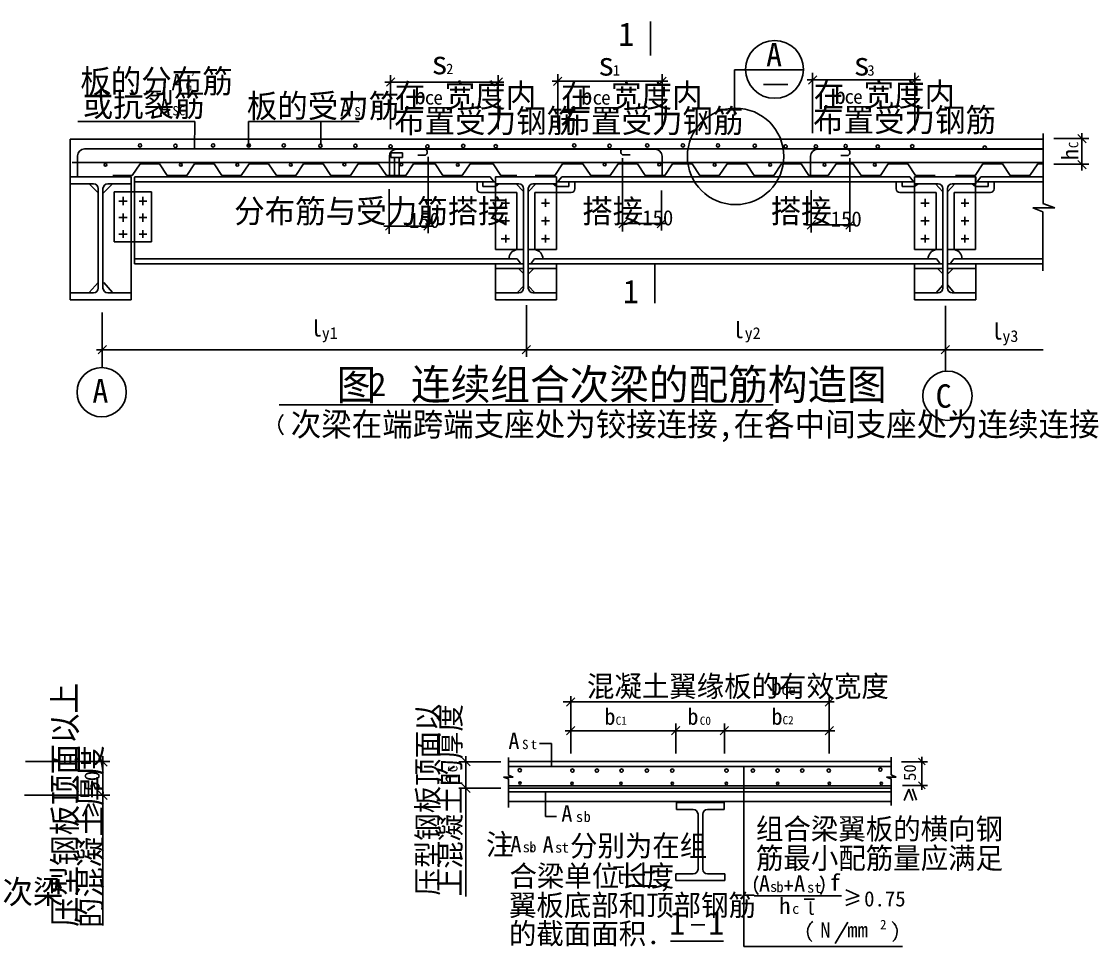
# Model space of a CAD drawing. Header units: metres. Extents: x -1198 to 8001, y 3772 to 7785.
# Drawn here: x 3411 to 8001, y 3841 to 7785 of the extents above; entities that cross this region are included whole.
import ezdxf

# ---------------------------------------------------------------- set-up
doc = ezdxf.new("R2010")
doc.units = ezdxf.units.M
for name, color, linetype in [('BOR', 3, 'Continuous'), ('FRAMING', 2, 'Continuous'), ('HIDDEN', 3, 'Continuous'), ('Z', 4, 'Continuous')]:
    doc.layers.add(name, color=color, linetype=linetype)

# ---------------------------------------------------------------- blocks, each defined once
blk = doc.blocks.new('CC')
blk.add_line((-24.24, 0), (24.24, 0))
at = {"layer": 'FRAMING', "color": 6}
blk.add_line((-17.83, -17.83), (17.83, 17.83), dxfattribs=at)

msp = doc.modelspace()

# ---------------------------------------------------------------- hatches: boundary and pattern name
at = {"layer": 'Z'}
h = msp.add_hatch(dxfattribs=at)
h.set_pattern_fill('ANSI31', scale=20)
h.paths.add_polyline_path([(5442.45, 7092.69), (5430.77, 7092.69), (5430.77, 7083.81)])
h = msp.add_hatch(dxfattribs=at)
h.set_pattern_fill('ANSI31', scale=20)
h.paths.add_polyline_path([(5678.87, 7092.69), (5690.54, 7092.69), (5690.54, 7083.81)])
h = msp.add_hatch(dxfattribs=at)
h.set_pattern_fill('ANSI31', scale=20)
h.paths.add_polyline_path([(7229.46, 7092.69), (7217.78, 7092.69), (7217.78, 7083.81)])
h = msp.add_hatch(dxfattribs=at)
h.set_pattern_fill('ANSI31', scale=20)
h.paths.add_polyline_path([(7465.87, 7092.69), (7477.55, 7092.69), (7477.55, 7083.81)])

# ---------------------------------------------------------------- linework, layer by layer
for p, q in [((6450.54, 7579.45), (6743.98, 7579.45)), ((6450.54, 7579.45), (6450.54, 7384.86)), ((4983.13, 7326.14), (4983.13, 7556.88)), ((5442.31, 7326.14), (5442.31, 7556.88)), ((5696.73, 7326.14), (5696.73, 7560.34)), ((5697.52, 7530.34), (6139.83, 7530.34)), ((6140.83, 7326.14), (6140.83, 7560.34)), ((6782.8, 7309.06), (6782.8, 7565.69)), ((6784.41, 7535.69), (7217.22, 7535.69)), ((7218.22, 7319.98), (7218.22, 7565.69)), ((4984.74, 7526.88), (5441.31, 7526.88)), ((3650.07, 7359.41), (4148.71, 7359.41)), ((4148.71, 7359.41), (4148.53, 7241.88)), ((4378.37, 7358.15), (4850.47, 7358.15)), ((4378.37, 7255.08), (4378.37, 7358.15)), ((4686.24, 7258.32), (4686.24, 7358.68)), ((7766.09, 7308.15), (7766.09, 7008.55)), ((7811.5, 7285.85), (7960.86, 7285.85)), ((7930.86, 7284.25), (7930.86, 7175.09)), ((5143.48, 7207.37), (5143.48, 6882.66)), ((5972.92, 7201.76), (5972.92, 6890.28)), ((6941.71, 7201.89), (6941.71, 6888.14)), ((7811.5, 7177.33), (7960.86, 7177.33)), ((4978.18, 7070.78), (4978.18, 6879.69)), ((6138.22, 7064.93), (6138.22, 6893.26)), ((6776.41, 7065.31), (6776.41, 6885.16)), ((7814.91, 6990.59), (7721.35, 6990.59)), ((7721.35, 6990.59), (7764.24, 6973.12)), ((7764.24, 7008.55), (7814.91, 6990.59)), ((7764.24, 6973.12), (7764.24, 6722.39)), ((4980.67, 6912.66), (5142.48, 6912.66)), ((5975.41, 6923.26), (6137.22, 6923.26)), ((6778.9, 6918.14), (6940.71, 6918.14)), ((5562.47, 6574.89), (5562.47, 6355.66)), ((7348.98, 6573.35), (7348.98, 6293.8)), ((3754.23, 6544.61), (3754.23, 6309.38)), ((3755.44, 6385.66), (5561.47, 6385.66)), ((5563.47, 6385.66), (7347.98, 6385.66)), ((7324.73, 6385.66), (7765.75, 6385.66)), ((6874.67, 4883.58), (5719.79, 4883.58)), ((5752.18, 4664.54), (5752.18, 4908.21)), ((6853.97, 4664.54), (6853.97, 4910.8)), ((6199.6, 4664.54), (6199.6, 4791.25)), ((6406.55, 4664.54), (6406.55, 4791.25)), ((5776.42, 4761.25), (5727.93, 4761.25)), ((6198.6, 4761.25), (5753.18, 4761.25)), ((5993.64, 4761.25), (6198.6, 4761.25)), ((6200.6, 4761.25), (6405.55, 4761.25)), ((6407.55, 4761.25), (6852.97, 4761.25)), ((6829.73, 4761.25), (6878.22, 4761.25)), ((5485.79, 4646.87), (5485.79, 4572.02)), ((7118.32, 4647.72), (7118.32, 4572.36)), ((3426.83, 4629.13), (3786.5, 4629.13)), ((3757.14, 4626.92), (3757.14, 4487.02)), ((5453.6, 4628.97), (5275.19, 4628.97)), ((5305.19, 4517.07), (5305.19, 4627.97)), ((6489.48, 4610.89), (6489.48, 3841.19)), ((7118.32, 4636.41), (7118.32, 4572.36)), ((7162.04, 4627.8), (7272.07, 4627.8)), ((7248.22, 4628.82), (7248.22, 4528.96)), ((5506.54, 4563.43), (5465.02, 4563.43)), ((5465.02, 4563.43), (5485.79, 4555.88)), ((5485.79, 4572.02), (5506.54, 4563.43)), ((5485.79, 4555.88), (5485.79, 4433.32)), ((7097.82, 4563.65), (7118.32, 4556.2)), ((7139.34, 4563.65), (7097.82, 4563.65)), ((7118.32, 4556.2), (7118.27, 4441.6)), ((7118.32, 4556.2), (7118.27, 4441.6)), ((7118.32, 4572.36), (7139.34, 4563.65)), ((3757.14, 4510.26), (3757.14, 3930.46)), ((5453.6, 4516.07), (5275.19, 4516.07)), ((5305.19, 4540.31), (5305.19, 4053.54)), ((7166.26, 4528.16), (7272.22, 4528.16)), ((3423.16, 4486.02), (3787.14, 4486.02)), ((3672.08, 4397.12), (3696.66, 4448.78)), ((3696.66, 4448.78), (3717.55, 4397.12)), ((3716.33, 4450.01), (3737.22, 4398.35)), ((6489.48, 3841.19), (7166.23, 3841.19))]:
    msp.add_line(p, q)
for centre, radius in [((6620.63, 7580.96), 123.36), ((6454.51, 7209.81), 205.57), ((3752.17, 6204.39), 105.01), ((7357.69, 6189.15), 105.01)]:
    msp.add_circle(centre, radius)
at = {"layer": 'BOR'}
for p, q in [((3617.66, 7283.11), (7763.81, 7283.11)), ((4985.45, 7225.02), (5035.01, 7225.02)), ((4985.45, 7204.75), (4985.45, 7225.02)), ((5035.01, 7225.02), (5035.01, 7204.75)), ((3882.56, 7128.38), (3915.76, 7178.18)), ((3915.76, 7178.18), (3998.76, 7178.18)), ((3998.76, 7178.18), (4031.96, 7128.38)), ((4114.96, 7128.38), (4148.16, 7178.18)), ((4114.96, 7128.38), (4148.16, 7178.18)), ((4148.16, 7178.18), (4231.16, 7178.18)), ((4148.16, 7178.18), (4231.16, 7178.18)), ((4231.16, 7178.18), (4264.36, 7128.38)), ((4347.36, 7128.38), (4380.56, 7178.18)), ((4380.56, 7178.18), (4463.56, 7178.18)), ((4463.56, 7178.18), (4496.76, 7128.38)), ((4579.76, 7128.38), (4612.96, 7178.18)), ((4612.96, 7178.18), (4695.96, 7178.18)), ((4695.96, 7178.18), (4729.16, 7128.38)), ((4812.16, 7128.38), (4845.36, 7178.18)), ((4845.36, 7178.18), (4928.36, 7178.18)), ((4849.51, 7178.18), (4932.51, 7178.18)), ((4932.51, 7178.18), (4965.71, 7128.38)), ((5035.01, 7204.75), (4985.45, 7204.75)), ((5000.1, 7122.72), (5000.1, 7204.75)), ((5020.36, 7122.72), (5020.36, 7204.75)), ((5048.71, 7128.38), (5081.91, 7178.18)), ((5081.91, 7178.18), (5173.21, 7178.18)), ((5173.21, 7178.18), (5206.41, 7128.38)), ((5289.41, 7128.38), (5322.61, 7178.18)), ((5289.41, 7128.38), (5322.61, 7178.18)), ((5322.61, 7178.18), (5406.91, 7178.18)), ((5421.17, 7178.18), (5336.86, 7178.18)), ((5454.37, 7128.38), (5421.17, 7178.18)), ((5454.37, 7128.38), (5421.17, 7178.18)), ((5716.74, 7178.18), (5683.54, 7128.38)), ((5799.74, 7178.18), (5716.74, 7178.18)), ((5803.89, 7178.18), (5720.89, 7178.18)), ((5837.09, 7128.38), (5803.89, 7178.18)), ((5953.29, 7178.18), (5920.09, 7128.38)), ((6036.29, 7178.18), (5953.29, 7178.18)), ((6069.49, 7128.38), (6036.29, 7178.18)), ((6185.69, 7178.18), (6152.49, 7128.38)), ((6268.69, 7178.18), (6185.69, 7178.18)), ((6301.89, 7128.38), (6268.69, 7178.18)), ((6418.09, 7178.18), (6384.89, 7128.38)), ((6501.09, 7178.18), (6418.09, 7178.18)), ((6501.09, 7178.18), (6418.09, 7178.18)), ((6534.29, 7128.38), (6501.09, 7178.18)), ((6534.29, 7128.38), (6501.09, 7178.18)), ((6650.49, 7178.18), (6617.29, 7128.38)), ((6733.49, 7178.18), (6650.49, 7178.18)), ((6766.69, 7128.38), (6733.49, 7178.18)), ((6882.89, 7178.18), (6849.69, 7128.38)), ((6919.5, 7178.18), (6882.89, 7178.18)), ((6919.5, 7178.18), (6956.11, 7178.18)), ((6956.11, 7178.18), (6989.31, 7128.38)), ((7072.31, 7128.38), (7105.51, 7178.18)), ((7105.51, 7178.18), (7188.51, 7178.18)), ((7188.51, 7178.18), (7221.71, 7128.38)), ((7475.45, 7128.3), (7508.65, 7178.1)), ((7508.65, 7178.1), (7591.65, 7178.1)), ((7591.65, 7178.1), (7624.85, 7128.3)), ((7742.32, 7178.1), (7709.12, 7128.3)), ((7766.09, 7178.1), (7742.32, 7178.1)), ((3799.56, 7128.38), (3882.56, 7128.38)), ((4031.96, 7128.38), (4114.96, 7128.38)), ((4264.36, 7128.38), (4347.36, 7128.38)), ((4496.76, 7128.38), (4579.76, 7128.38)), ((4729.16, 7128.38), (4812.16, 7128.38)), ((4965.71, 7128.38), (5048.71, 7128.38)), ((5206.41, 7128.38), (5289.41, 7128.38)), ((5521.51, 7128.38), (5454.37, 7128.38)), ((5683.54, 7128.38), (5600.54, 7128.38)), ((5920.09, 7128.38), (5837.09, 7128.38)), ((6152.49, 7128.38), (6069.49, 7128.38)), ((6384.89, 7128.38), (6301.89, 7128.38)), ((6617.29, 7128.38), (6534.29, 7128.38)), ((6849.69, 7128.38), (6766.69, 7128.38)), ((6989.31, 7128.38), (7072.31, 7128.38)), ((7221.71, 7128.38), (7304.71, 7128.38)), ((7392.45, 7128.3), (7475.45, 7128.3)), ((7624.85, 7128.3), (7709.12, 7128.3)), ((5485.79, 4629.32), (7118.32, 4629.32)), ((5485.79, 4516.3), (7118.32, 4516.3)), ((5485.79, 4459.3), (7118.32, 4459.3))]:
    msp.add_line(p, q, dxfattribs=at)
at = {"layer": 'FRAMING'}
for p, q in [((6092.12, 7784.95), (6092.12, 7640.75)), ((3648.95, 7211.63), (3648.95, 7121.22)), ((3678.95, 7241.63), (7766.09, 7241.63)), ((4978.85, 7210.84), (4978.85, 7128.38)), ((5008.85, 7240.84), (6111.03, 7240.84)), ((5100.31, 7215.02), (5132.7, 7215.02)), ((6004.91, 7217.03), (5972.52, 7217.03)), ((6141.03, 7210.84), (6141.03, 7128.38)), ((6773.67, 7210.24), (6773.67, 7128.38)), ((6803.67, 7240.24), (7766.09, 7240.24)), ((6902.44, 7214.02), (6934.83, 7214.02)), ((3626.06, 7184.17), (7766.09, 7184.17)), ((3617.66, 7122.69), (3877.82, 7122.69)), ((3617.66, 7122.69), (3877.82, 7122.69)), ((3617.66, 7092.69), (3617.66, 7122.69)), ((3877.82, 7122.69), (3877.82, 7092.69)), ((3892.52, 7122.72), (5407.8, 7122.72)), ((3892.52, 7058.87), (3892.52, 7121.24)), ((5421.32, 7105.09), (5407.8, 7122.72)), ((5430.77, 7092.69), (5430.77, 7122.69)), ((5430.77, 7122.69), (5690.93, 7122.69)), ((5430.77, 7122.69), (5690.93, 7122.69)), ((5690.54, 7092.69), (5690.54, 7122.69)), ((5690.93, 7122.69), (5690.93, 7092.69)), ((5700, 7105.09), (5713.36, 7122.51)), ((5713.36, 7122.51), (7196.88, 7122.51)), ((7210.24, 7105.09), (7196.88, 7122.51)), ((7217.78, 7122.69), (7477.94, 7122.69)), ((7217.78, 7122.69), (7477.94, 7122.69)), ((7217.78, 7092.69), (7217.78, 7122.69)), ((7477.55, 7092.69), (7477.55, 7122.69)), ((7477.94, 7122.69), (7477.94, 7092.69)), ((7487.01, 7105.09), (7500.37, 7122.51)), ((7500.37, 7122.51), (7766.09, 7122.51)), ((3717.74, 7092.69), (3617.66, 7092.69)), ((3617.66, 7092.69), (3617.66, 6628.52)), ((3738.77, 7053.11), (3698.63, 7093.23)), ((3737.74, 6648.52), (3737.74, 7072.69)), ((3757.74, 7072.69), (3757.74, 6648.52)), ((3758.84, 7053.11), (3798.98, 7093.23)), ((3877.82, 7092.69), (3777.74, 7092.69)), ((3877.82, 7092.69), (3877.82, 7058.87)), ((3892.52, 7101.24), (5430.77, 7101.24)), ((5352.14, 7101.24), (5352.14, 7071.48)), ((5377.37, 7101.24), (5377.37, 7081.86)), ((5377.37, 7081.86), (5430.77, 7081.86)), ((5421.32, 7105.09), (5421.32, 7101.24)), ((5430.77, 7102.98), (5430.77, 7056.48)), ((5430.77, 7081.75), (5445.15, 7092.69)), ((5530.85, 7092.69), (5430.77, 7092.69)), ((5550.38, 7059.57), (5519.1, 7092.79)), ((5550.85, 6648.52), (5550.85, 7072.69)), ((5570.85, 7072.69), (5570.85, 6648.52)), ((5571.22, 7059.57), (5602.5, 7092.79)), ((5590.46, 7092.69), (5690.54, 7092.69)), ((5690.93, 7092.69), (5590.85, 7092.69)), ((5690.54, 7081.75), (5676.17, 7092.69)), ((5690.54, 7102.98), (5690.54, 7056.48)), ((5690.54, 7101.24), (7217.69, 7101.24)), ((5743.94, 7081.86), (5690.54, 7081.86)), ((5700, 7105.09), (5700, 7101.24)), ((5743.94, 7101.24), (5743.94, 7081.86)), ((5769.17, 7101.24), (5769.17, 7071.48)), ((7139.15, 7101.24), (7139.15, 7071.48)), ((7164.38, 7101.24), (7164.38, 7081.86)), ((7164.38, 7081.86), (7217.78, 7081.86)), ((7210.24, 7105.09), (7210.24, 7101.24)), ((7217.78, 7102.98), (7217.78, 7056.48)), ((7317.86, 7092.69), (7217.78, 7092.69)), ((7217.78, 7081.75), (7232.16, 7092.69)), ((7307.3, 7092.4), (7338.18, 7058.56)), ((7337.86, 6648.52), (7337.86, 7072.69)), ((7357.86, 7072.69), (7357.86, 6648.52)), ((7388.98, 7092.4), (7358.1, 7058.56)), ((7377.47, 7092.69), (7477.55, 7092.69)), ((7477.94, 7092.69), (7377.86, 7092.69)), ((7477.55, 7081.75), (7463.18, 7092.69)), ((7477.55, 7102.98), (7477.55, 7056.48)), ((7530.95, 7081.86), (7477.55, 7081.86)), ((7477.94, 7101.24), (7766.09, 7101.24)), ((7487.01, 7105.09), (7487.01, 7101.24)), ((7530.95, 7101.24), (7530.95, 7081.86)), ((7556.18, 7101.24), (7556.18, 7071.48)), ((3885.77, 7058.87), (3805.97, 7058.87)), ((3805.97, 6845.72), (3805.97, 7058.87)), ((3844.12, 7037.29), (3844.12, 7002.6)), ((3885.24, 7058.87), (3965.04, 7058.87)), ((3928.15, 7037.29), (3928.15, 7002.6)), ((3965.04, 6845.72), (3965.04, 7058.87)), ((5367.14, 7056.48), (5522.02, 7056.48)), ((5416.86, 7056.48), (5430.77, 7056.48)), ((5474.46, 7028.85), (5474.46, 6994.15)), ((5522.02, 6812.54), (5522.02, 7056.48)), ((5754.17, 7056.48), (5599.3, 7056.48)), ((5599.3, 6812.54), (5599.3, 7056.48)), ((5643.95, 7028.85), (5643.95, 6994.15)), ((5704.46, 7056.48), (5690.54, 7056.48)), ((7154.15, 7056.48), (7309.03, 7056.48)), ((7203.87, 7056.48), (7217.78, 7056.48)), ((7262.88, 7028.85), (7262.88, 6994.15)), ((7309.03, 6812.54), (7309.03, 7056.48)), ((7541.18, 7056.48), (7386.31, 7056.48)), ((7386.31, 6812.54), (7386.31, 7056.48)), ((7432.36, 7028.85), (7432.36, 6994.15)), ((7491.47, 7056.48), (7477.55, 7056.48)), ((3860.34, 7019.18), (3825.05, 7019.18)), ((3911.94, 7019.18), (3945.07, 7019.18)), ((5490.67, 7010.74), (5455.38, 7010.74)), ((5627.73, 7010.74), (5660.87, 7010.74)), ((7279.09, 7010.74), (7243.8, 7010.74)), ((7416.15, 7010.74), (7449.28, 7010.74)), ((3860.34, 6949.6), (3825.05, 6949.6)), ((3844.12, 6966.69), (3844.12, 6931.5)), ((3911.94, 6949.6), (3945.07, 6949.6)), ((3928.15, 6966.69), (3928.15, 6931.5)), ((5490.67, 6934.78), (5455.38, 6934.78)), ((5474.46, 6951.87), (5474.46, 6916.68)), ((5627.73, 6934.78), (5660.87, 6934.78)), ((5643.95, 6951.87), (5643.95, 6916.68)), ((7279.09, 6934.78), (7243.8, 6934.78)), ((7262.88, 6951.87), (7262.88, 6916.68)), ((7416.15, 6934.78), (7449.28, 6934.78)), ((7432.36, 6951.87), (7432.36, 6916.68)), ((3844.12, 6894.87), (3844.12, 6863.33)), ((3928.15, 6894.87), (3928.15, 6863.33)), ((3805.97, 6845.72), (3885.77, 6845.72)), ((3860.34, 6878.64), (3825.05, 6878.64)), ((3877.82, 6845.72), (3877.82, 6628.52)), ((3965.04, 6845.72), (3885.24, 6845.72)), ((3892.52, 6752.49), (3892.52, 6845.72)), ((3911.94, 6878.64), (3945.07, 6878.64)), ((5490.67, 6858.73), (5455.38, 6858.73)), ((5474.46, 6874.96), (5474.46, 6843.42)), ((5627.73, 6858.73), (5660.87, 6858.73)), ((5643.95, 6874.96), (5643.95, 6843.42)), ((7279.09, 6858.73), (7243.8, 6858.73)), ((7262.88, 6874.96), (7262.88, 6843.42)), ((7416.15, 6858.73), (7449.28, 6858.73)), ((7432.36, 6874.96), (7432.36, 6843.42)), ((5522.02, 6812.66), (5550.85, 6812.66)), ((5599.3, 6812.66), (5570.46, 6812.66)), ((7309.03, 6812.66), (7337.86, 6812.66)), ((7386.31, 6812.66), (7357.47, 6812.66)), ((5523.46, 6772.49), (3892.52, 6772.49)), ((5550.85, 6752.49), (3892.52, 6752.49)), ((5430.77, 6752.49), (5430.77, 6628.52)), ((5536.32, 6755.73), (5523.46, 6772.49)), ((5536.32, 6752.54), (5536.32, 6755.73)), ((7337.86, 6752.49), (5570.85, 6752.49)), ((5584.99, 6755.73), (5597.86, 6772.49)), ((5584.99, 6752.54), (5584.99, 6755.73)), ((7310.46, 6772.49), (5597.86, 6772.49)), ((5690.93, 6752.49), (5690.93, 6628.52)), ((6110.18, 6752.1), (6110.18, 6584.61)), ((7217.78, 6752.49), (7217.78, 6628.52)), ((7323.33, 6755.73), (7310.46, 6772.49)), ((7323.33, 6752.54), (7323.33, 6755.73)), ((7763.81, 6752.49), (7357.86, 6752.49)), ((7372, 6755.73), (7384.87, 6772.49)), ((7372, 6752.54), (7372, 6755.73)), ((7763.81, 6772.49), (7384.87, 6772.49)), ((7477.94, 6752.49), (7477.94, 6628.52)), ((5430.77, 6732.26), (5550.59, 6732.26)), ((5528.38, 6731.71), (5551.29, 6709.86)), ((5690.93, 6732.26), (5570.73, 6732.26)), ((5595.01, 6731.71), (5572.11, 6709.86)), ((7217.78, 6732.26), (7337.59, 6732.26)), ((7315.44, 6732.25), (7338.05, 6709.66)), ((7477.94, 6732.26), (7357.74, 6732.26)), ((7381.49, 6732.25), (7358.89, 6709.66)), ((3736.77, 6672.05), (3698.63, 6629.93)), ((3760.85, 6672.05), (3798.98, 6629.93)), ((5550.31, 6656.8), (5523.24, 6628.71)), ((5572.11, 6656.8), (5599.18, 6628.71)), ((7338.05, 6660.49), (7310.12, 6628.6)), ((7358.89, 6660.49), (7386.81, 6628.6)), ((3617.66, 6598.52), (3617.66, 6628.52)), ((3617.66, 6628.52), (3717.74, 6628.52)), ((3777.74, 6628.52), (3877.82, 6628.52)), ((3877.82, 6628.52), (3877.82, 6598.52)), ((5430.77, 6598.52), (5430.77, 6628.52)), ((5430.77, 6628.52), (5530.85, 6628.52)), ((5590.85, 6628.52), (5690.93, 6628.52)), ((5690.93, 6628.52), (5690.93, 6598.52)), ((7217.78, 6628.52), (7317.86, 6628.52)), ((7217.78, 6598.52), (7217.78, 6628.52)), ((7377.86, 6628.52), (7477.94, 6628.52)), ((7477.94, 6628.52), (7477.94, 6598.52)), ((3877.82, 6598.52), (3617.66, 6598.52)), ((5690.93, 6598.52), (5430.77, 6598.52)), ((7477.94, 6598.52), (7217.78, 6598.52)), ((7331.14, 6367.82), (7366.81, 6403.49)), ((4508.61, 6150.78), (6614.29, 6150.74)), ((5769.74, 4901.09), (5734.07, 4865.42)), ((6836.14, 4865.11), (6871.81, 4900.78)), ((6836.14, 4743.42), (6871.81, 4779.09)), ((5485.79, 4609.01), (7118.32, 4609.01)), ((3739.31, 4503.85), (3774.98, 4468.18)), ((5287.36, 4533.9), (5323.03, 4498.23)), ((5485.79, 4500.95), (7118.32, 4500.95)), ((6177.28, 3864.29), (6402.88, 3864.29))]:
    msp.add_line(p, q, dxfattribs=at)
for centre, radius in [((3915.53, 7256.48), 7.09), ((4066.42, 7254.97), 7.09), ((4227.16, 7256.82), 7.09), ((4379.17, 7256.82), 7.09), ((4528.44, 7256.82), 7.09), ((4684.85, 7255.31), 7.09), ((4833.71, 7255.31), 7.09), ((4983.43, 7252.8), 7.09), ((5140.8, 7252.71), 7.09), ((5293.55, 7254.64), 7.09), ((5431.92, 7253.47), 7.09), ((5766.58, 7256.48), 7.09), ((5917.46, 7254.97), 7.09), ((6078.2, 7256.82), 7.09), ((6230.22, 7256.82), 7.09), ((6379.49, 7256.82), 7.09), ((6535.9, 7255.31), 7.09), ((6667.46, 7252.43), 7.09), ((6796.61, 7252.8), 7.09), ((6923.73, 7253.6), 7.09), ((7060.64, 7251.76), 7.09), ((7207.65, 7253.47), 7.09), ((7516.93, 7247.71), 7.09), ((3768.07, 7173.69), 5.91), ((4089.7, 7174.29), 5.91), ((4330.4, 7174.29), 5.91), ((4558.56, 7174.45), 5.91), ((4786.72, 7175.26), 5.91), ((5029.41, 7175.26), 5.91), ((5270.39, 7173.65), 5.91), ((5896.37, 7175.26), 5.91), ((6129.24, 7175.26), 5.91), ((6365.34, 7174.45), 5.91), ((6601.73, 7174.45), 5.91), ((6833.74, 7174.45), 5.91), ((7048.24, 7174.45), 5.91), ((5534.31, 4592.6), 7.09), ((5759.09, 4591.37), 7.09), ((5863.28, 4591.37), 7.09), ((5968.17, 4591.37), 7.09), ((6076.55, 4591.37), 7.09), ((6184.51, 4591.37), 7.09), ((6415.77, 4591.37), 7.09), ((6528.49, 4591.37), 7.09), ((6633.57, 4591.37), 7.09), ((6738.75, 4591.37), 7.09), ((6851.33, 4591.37), 7.09), ((7071.51, 4595.43), 7.09), ((5534.89, 4537.57), 4.96), ((5757.61, 4536.34), 4.96), ((5965.9, 4536.34), 4.96), ((6184.52, 4536.34), 4.96), ((6415.28, 4536.34), 4.96), ((6633.9, 4536.34), 4.96), ((6854.21, 4536.34), 4.96), ((7075.45, 4536.34), 4.96)]:
    msp.add_circle(centre, radius, dxfattribs=at)
for centre, radius, start, end in [((3678.95, 7211.63), 30, 90, 180), ((5008.85, 7210.84), 30, 90, 180), ((5125.21, 7227.87), 14.85, 300.29, 59.71), ((5980.01, 7229.88), 14.85, 120.29, 239.71), ((6111.03, 7210.84), 30, 0, 90), ((6803.67, 7210.24), 30, 90, 180), ((6927.34, 7226.86), 14.85, 300.29, 59.71), ((3717.74, 7072.69), 20, 0, 90), ((3777.74, 7072.69), 20, 90, 180), ((5367.14, 7071.48), 15, 180, 270), ((5530.85, 7072.69), 20, 0, 90), ((5590.85, 7072.69), 20, 90, 180), ((5754.17, 7071.48), 15, 270, 0), ((7154.15, 7071.48), 15, 180, 270), ((7317.86, 7072.69), 20, 0, 90), ((7377.86, 7072.69), 20, 90, 180), ((7541.18, 7071.48), 15, 270, 0), ((5528.27, 6773.25), 39.78, 99.04, 181.1), ((5593.05, 6773.25), 39.78, 358.9, 80.96), ((7315.28, 6773.25), 39.78, 99.04, 181.1), ((7380.05, 6773.25), 39.78, 358.9, 80.96), ((3717.74, 6648.52), 20, 270, 0), ((3777.74, 6648.52), 20, 180, 270), ((5530.85, 6648.52), 20, 270, 0), ((5590.85, 6648.52), 20, 180, 270), ((7317.86, 6648.52), 20, 270, 0), ((7377.86, 6648.52), 20, 180, 270)]:
    msp.add_arc(centre, radius, start, end, dxfattribs=at)
at = {"layer": 'HIDDEN'}
for p, q in [((3877.82, 7058.87), (3877.82, 6845.72)), ((3892.52, 6845.72), (3892.52, 7058.87)), ((5430.77, 7056.48), (5430.77, 6812.66)), ((5690.54, 7056.48), (5690.54, 6812.66)), ((7217.78, 7056.48), (7217.78, 6812.66)), ((7477.55, 7056.48), (7477.55, 6812.66)), ((5430.77, 6812.66), (5521.68, 6812.66)), ((5690.54, 6812.66), (5599.64, 6812.66)), ((7217.78, 6812.66), (7308.69, 6812.66)), ((7477.55, 6812.66), (7386.64, 6812.66)), ((5485.79, 4526), (7118.32, 4526))]:
    msp.add_line(p, q, dxfattribs=at)
at = {"layer": 'Z'}
for p, q in [((6573.99, 7515.97), (6676.61, 7515.97)), ((3617.66, 7122.69), (3617.66, 7283.11)), ((5619.08, 4706.86), (5670.41, 4706.86)), ((5670.41, 4706.86), (5670.41, 4610.72)), ((5644.13, 4499.71), (5644.13, 4394.6)), ((7173.31, 4464.14), (7192.98, 4511.85)), ((7192.98, 4511.85), (7209.7, 4464.14)), ((7208.71, 4512.83), (7225.43, 4465.13)), ((6201.92, 4455.36), (6406.13, 4455.36)), ((6201.92, 4455.36), (6201.92, 4424.81)), ((6406.13, 4455.36), (6406.13, 4424.81)), ((6201.92, 4424.81), (6274.25, 4424.81)), ((6334.68, 4424.81), (6406.13, 4424.81)), ((5644.13, 4394.6), (5691.48, 4394.6)), ((6294.25, 4404.81), (6294.25, 4170.13)), ((6314.68, 4404.81), (6314.68, 4170.13)), ((5933.67, 4179.72), (5978.03, 4179.72)), ((6199.64, 4150.13), (6199.64, 4122.16)), ((6199.64, 4150.13), (6274.25, 4150.13)), ((6334.68, 4150.13), (6408.68, 4150.13)), ((6408.68, 4150.13), (6408.68, 4122.16)), ((6199.64, 4122.16), (6408.68, 4122.16)), ((6662.59, 4100.3), (6699.01, 4100.3)), ((6680.74, 4121.69), (6680.74, 4079.25)), ((6534.29, 4056.67), (6906.22, 4056.67)), ((6746.77, 4042.48), (6791.12, 4042.48)), ((6981.42, 4057.26), (6923.91, 4037.83)), ((6924.67, 4082.26), (6981.42, 4057.26)), ((6981.42, 4036.58), (6923.91, 4016.1)), ((6265.63, 3933.35), (6322.97, 3933.35)), ((6933.54, 3945.2), (6878.8, 3853.92))]:
    msp.add_line(p, q, dxfattribs=at)
for centre, radius, start, end in [((4567.07, 6066.24), 59.32, 133.35, 226.65), ((6558.63, 6066.24), 59.32, 313.35, 46.65), ((6274.25, 4404.81), 20, 0, 90), ((6334.68, 4404.81), 20, 90, 180), ((6274.25, 4170.13), 20, 270, 0), ((6334.68, 4170.13), 20, 180, 270), ((6598.02, 4103.09), 62.14, 141.57, 219.94), ((6768.48, 4103.09), 62.14, 320.06, 38.43), ((6816.49, 3903.23), 55.27, 127.14, 227.65), ((7088.05, 3903.23), 55.27, 312.35, 52.86)]:
    msp.add_arc(centre, radius, start, end, dxfattribs=at)

# ---------------------------------------------------------------- block references
for p, rotation in [((4983.74, 7526.88), 180), ((5696.52, 7530.34), 180), ((6783.41, 7535.69), 180), ((7930.86, 7285.25), 90), ((7930.86, 7174.09), 270), ((5974.41, 6923.26), 180), ((6777.9, 6918.14), 180), ((4979.67, 6912.66), 180), ((3754.44, 6385.66), 180), ((5562.47, 6385.66), 180), ((5751.9, 4761.25), 180), ((6199.6, 4761.25), 180), ((6406.55, 4761.25), 180), ((3757.14, 4627.92), 90), ((5305.19, 4628.97), 90)]:
    msp.add_blockref('CC', p, dxfattribs=dict(rotation=rotation))
for p in [(5442.31, 7526.88), (6140.83, 7530.34), (7218.22, 7535.69), (6138.22, 6923.26), (6941.71, 6918.14), (5143.48, 6912.66), (5562.47, 6385.66), (6199.6, 4761.25), (6406.55, 4761.25)]:
    msp.add_blockref('CC', p)
at = {"xscale": 0.8, "yscale": 0.8, "zscale": 0.8}
for p, rotation in [((7248.22, 4629.62), 90), ((7248.22, 4528.16), 270)]:
    msp.add_blockref('CC', p, dxfattribs=dict(at, rotation=rotation))

# ---------------------------------------------------------------- texts
for s, height, p in [('1', 100, (5954.52, 7681.26)), ('A', 100, (6584.54, 7594.02)), ('板的分布筋', 100, (3661.03, 7480.37)), ('在', 100, (5001.94, 7418.7)), ('宽度内', 100, (5214.25, 7419.25)), ('在', 100, (5711.1, 7418.7)), ('宽度内', 100, (5923.41, 7419.25)), ('在', 100, (6787.61, 7422.66)), ('宽度内', 100, (6999.92, 7423.22)), ('或抗裂筋', 100, (3671.05, 7379.69)), ('板的受力筋', 100, (4370.55, 7375.09)), ('SC', 40, (4053.85, 7384.79)), ('布置受力钢筋', 100, (4999.09, 7311.21)), ('布置受力钢筋', 100, (5708.25, 7311.21)), ('布置受力钢筋', 100, (6784.76, 7315.18)), ('分布筋与受力筋搭接', 100, (4317.21, 6926.55)), ('搭接', 100, (5800.58, 6926.2)), ('搭接', 100, (6604.06, 6926.57)), ('1', 100, (5973.91, 6583.7)), ('l', 70, (4643.95, 6442.1)), ('y1', 50, (4690.5, 6431.91)), ('l', 70, (6442.03, 6434.73)), ('y2', 50, (6493.27, 6431.34)), ('l', 70, (7545.45, 6428.89)), ('y3', 50, (7591.86, 6418.66)), ('图', 130, (4753.31, 6171.28)), ('连续组合次梁的配筋构造图', 130, (5070.98, 6172.53)), ('2', 100, (4897.4, 6187.96)), ('次梁在端跨端支座处为铰接连接,在各中间支座处为连续连接', 100, (4558.17, 6017.73)), (' 混凝土翼缘板的有效宽度', 90, (5759.45, 4905.7)), ('C1', 35, (5943.29, 4786.25)), ('C0', 35, (6301.89, 4786.25)), ('C2', 35, (6654.56, 4788.43)), ('组合梁翼板的横向钢', 90, (6541.41, 4297.29)), ('注', 90, (5390.51, 4230.93)), ('分别为在组', 90, (5748.75, 4225.44)), (' :', 70, (5397.63, 4244.09)), ('筋最小配筋量应满足', 90, (6541.41, 4172.74)), ('合梁单位长度', 90, (5490.41, 4096.78)), ('上,', 90, (6006.46, 4098.33)), ('次梁', 100, (3329.17, 4023.92)), ('翼板底部和顶部钢筋', 90, (5488.3, 3972.01)), ('的截面面积.', 90, (5488.3, 3851.05)), ('1', 100, (6171.62, 3891.56)), ('1', 100, (6338.06, 3891.56))]:
    msp.add_text(s, height=height).set_placement(p)
for s, height, rotation, p in [('C', 40, 90, (7915.17, 7245.26)), ('h', 70, 90, (7915.17, 7194.01)), ('压型钢板顶面以上', 100, 90, (3644.89, 3924.66)), ('压型钢板顶面以', 90, 90, (5186.86, 4058.03)), ('上混凝土的厚度', 90, 90, (5282.5, 4055.13)), ('的混凝土厚度', 100, 90, (3751.29, 3919.33)), ('C', 40, 90, (5269.03, 4584.22)), ('50', 52, 90, (7223.2, 4546.96)), ('50', 65, 90, (3743.41, 4501.65)), ('h', 70, 90, (5270.32, 4528.27)), (',', 60, 180, (5604.94, 4252.92))]:
    msp.add_text(s, height=height, rotation=rotation).set_placement(p)
at = {"char_height": 65, "attachment_point": 1}
for insert in [(6056.31, 6980.76), (5061.58, 6970.16), (6859.8, 6975.64)]:
    msp.add_mtext('150', dxfattribs=dict(at, insert=insert))
at = {"layer": 'Z'}
for s, height, p in [('s', 100, (5158.98, 7560.23)), ('s', 100, (5869.34, 7554.58)), ('s', 100, (6958.54, 7554.93)), ('2', 45, (5220.73, 7560.6)), ('1', 45, (5931.28, 7554.83)), ('3', 45, (7016.35, 7554.06)), ('A', 70, (4049.04, 7491.16)), ('G', 40, (4110.16, 7490.43)), (',', 40, (4127.04, 7562.73)), ('b', 70, (5085.7, 7432.43)), ('b', 70, (5796.16, 7430.52)), ('b', 70, (6876.5, 7433.74)), ('A', 70, (3997.08, 7384.79)), ('A', 70, (4768.34, 7381.43)), (',', 40, (4835.39, 7453)), ('c', 60, (5129.5, 7430.98)), ('e', 60, (5166.08, 7430.52)), ('c', 60, (5844.63, 7430.98)), ('e', 60, (5881.2, 7430.52)), ('c', 60, (6918.93, 7434.95)), ('e', 60, (6955.5, 7434.49)), ('S', 40, (4829.46, 7380.7)), ('A', 100, (3712.52, 6160.46)), ('C', 100, (7307.15, 6138.07)), ('b', 70, (6604.61, 4913.72)), ('c', 45, (6649.51, 4914.17)), ('e', 45, (6679.54, 4913.72)), ('b', 70, (5894.9, 4786.25)), ('b', 70, (6248.73, 4786.25)), ('b', 70, (6607.33, 4786.25)), ('A', 70, (5485.78, 4682.47)), ('S', 40, (5544.39, 4682.55)), ('t', 40, (5580.75, 4682.55)), ('A', 70, (5711.42, 4373.28)), ('b', 45, (5806.46, 4371.93)), ('s', 45, (5773.72, 4371.93)), ('A', 70, (5494.41, 4242.27)), ('s', 45, (5546.93, 4242.72)), ('b', 45, (5574.66, 4242.72)), ('A', 70, (5631.5, 4240.66)), ('s', 45, (5685.11, 4241.12)), ('t', 45, (5713.39, 4241.12)), ('l', 55, (5943.7, 4107.91)), ('A', 70, (6553.94, 4074.95)), ('A', 70, (6703.59, 4074.95)), ('f', 70, (6855.29, 4079.41)), ('s', 45, (6601.25, 4073.86)), ('b', 45, (6628.51, 4072.37)), ('s', 45, (6759.17, 4070.76)), ('t', 45, (6790.58, 4069.27)), ('h', 70, (6640.58, 3979.53)), ('0.75', 65, (7002.46, 4011.74)), ('c', 45, (6695.64, 3979.99)), ('l', 55, (6755.87, 3976.2)), ('2', 40, (7070.39, 3914.59)), ('N', 65, (6815.33, 3878.72)), ('mm', 65, (6930.3, 3879.35))]:
    msp.add_text(s, height=height, dxfattribs=at).set_placement(p)

doc.saveas('drawing.dxf')
